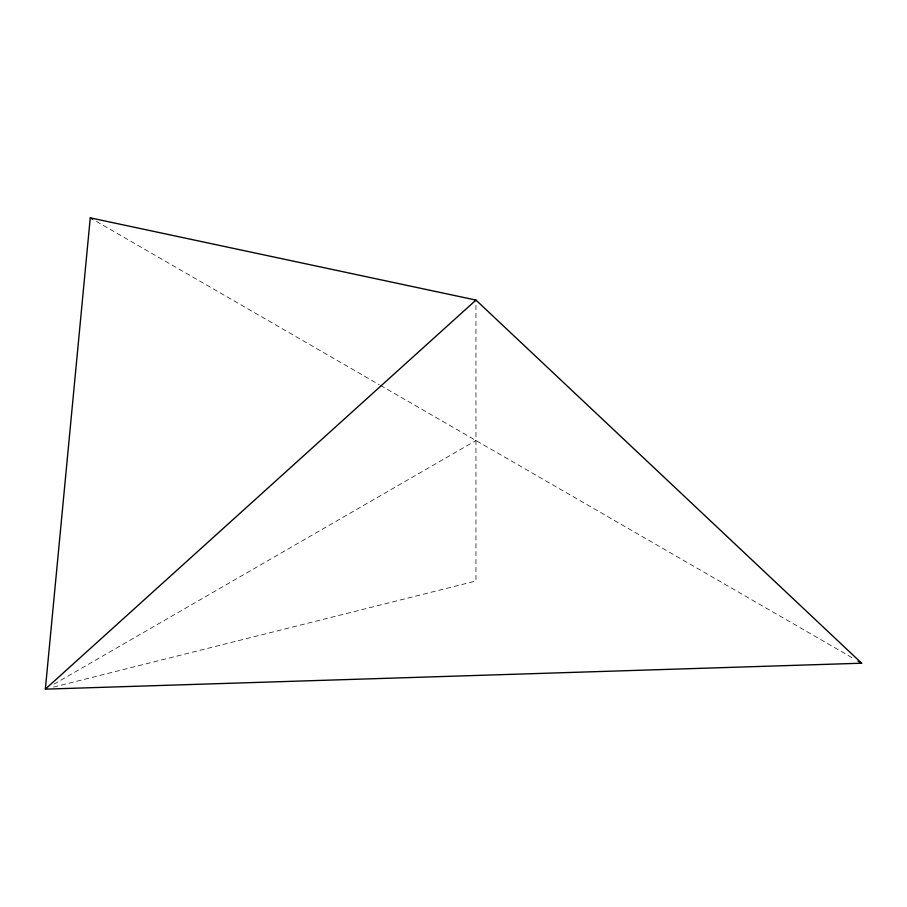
<?xml version="1.0" encoding="UTF-8"?>
<svg xmlns="http://www.w3.org/2000/svg" width="907" height="907" viewBox="0 0 907 907"><rect width="100%" height="100%" fill="white"/><g stroke="black" fill="none" stroke-linecap="round" stroke-linejoin="round"><path stroke-width="0.68" stroke-dasharray="4.54 3.4" d="M53.932 684.184L475.96 440.541M53.581 687.075L475.96 580.99L475.96 300.081M96.38 221.387L379.228 384.693M380.452 385.396L854.303 658.97"/><path stroke-width="1.36" d="M45.35 689.139L90.258 217.861L475.96 300.081L861.65 663.21L45.35 689.139L475.96 300.081M90.258 217.861L92.707 219.267M857.977 661.09L861.65 663.21"/></g></svg>
